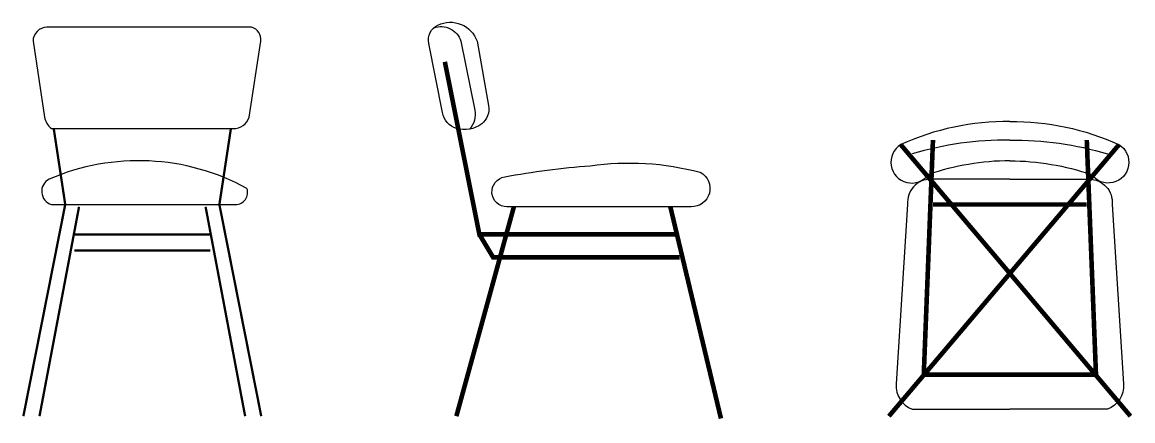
# Model space of a CAD drawing. Header units: millimetres. Extents: x 1930.85 to 1935.68, y 1210.76 to 1212.49.
import ezdxf

# ---------------------------------------------------------------- set-up
doc = ezdxf.new("R2010")
doc.units = ezdxf.units.MM

msp = doc.modelspace()

# ---------------------------------------------------------------- linework, layer by layer
for q in [(1934.7986, 1211.8088), (1935.4871, 1211.8088)]:
    msp.add_line((1935.1428, 1211.8088), q)
for points, format in [([(1932.7371, 1212.0288, -0.278613), (1932.6771, 1212.0988), (1932.6171, 1212.3988, -0.343108), (1932.6571, 1212.4788, -0.444602), (1932.8271, 1212.4088), (1932.8771, 1212.1288, -0.274326), (1932.8471, 1212.0488, -0.225561), (1932.7371, 1212.0288)], "xyb"), ([(1930.9771, 1212.0288), (1931.7671, 1212.0288, 0.320465), (1931.8371, 1212.0788), (1931.8871, 1212.4088, 0.386928), (1931.8471, 1212.4688), (1930.9571, 1212.4688, 0.414214), (1930.8971, 1212.4088), (1930.9471, 1212.0788, 0.197535), (1930.9771, 1212.0288, 0.642546)], "xyb"), ([(1932.6396, 1212.4671, -0.416817), (1932.7571, 1212.4088), (1932.8171, 1212.1088, -0.232923), (1932.7952, 1212.0266, 5.5686)], "xyb"), ([(1935.1428, 1212.0588, 0.110738), (1934.6686, 1211.9588, -0.703912)], "xyb"), ([(1935.1428, 1212.0588, -0.110738), (1935.6171, 1211.9588, 0.703912)], "xyb"), ([(1934.6686, 1211.9588, 1.213892), (1934.7886, 1211.8288)], "xyb"), ([(1935.1428, 1211.9788, 0.075326), (1934.7186, 1211.9188, 2.149766)], "xyb"), ([(1935.1428, 1211.9788, -0.075326), (1935.5671, 1211.9188, -2.149766)], "xyb"), ([(1935.6171, 1211.9588, -1.213892), (1935.4971, 1211.8288)], "xyb"), ([(1931.8271, 1211.7688, 0.230614), (1930.9671, 1211.8088, 0.677033), (1930.9771, 1211.6988, 0.358086)], "xyb"), ([(1933.6971, 1211.6888), (1932.9571, 1211.6888, -0.926031), (1932.9471, 1211.8188, -0.027822), (1933.319, 1211.8672, -0.100592), (1933.7971, 1211.8388, -0.796756), (1933.7571, 1211.6888), (1933.6971, 1211.6888)], "xyb"), ([(1935.1428, 1211.8889, 0.081374), (1934.7886, 1211.8288, 2.766777)], "xyb"), ([(1935.1428, 1211.8889, -0.081374), (1935.4971, 1211.8288, -2.766777)], "xyb"), ([(1930.9771, 1211.6988), (1931.7771, 1211.6988, 0.514618), (1931.8271, 1211.7688, -1.035772)], "xyb"), ([(1934.7986, 1211.8088, 0.44237), (1934.6986, 1211.6988), (1934.6486, 1210.9188, 0.326261), (1934.7186, 1210.8088), (1935.1428, 1210.8088, 0.434882)], "xyb"), ([(1935.4871, 1211.8088, -0.44237), (1935.5871, 1211.6988), (1935.6371, 1210.9188, -0.326261), (1935.5671, 1210.8088), (1935.1428, 1210.8088, -0.434882)], "xyb"), ([(1933.6209, 1211.572, 0.02, 0.02, 0), (1933.6209, 1211.572, 0, 0, 0)], "xyseb")]:
    msp.add_lwpolyline(points, format=format)
for points, const_width in [([(1932.6871, 1212.3188), (1932.8371, 1211.5688), (1933.6871, 1211.5688)], 0.02), ([(1930.9871, 1212.0288), (1931.0371, 1211.6988), (1930.8551, 1210.7788)], 0.01), ([(1931.7571, 1212.0288), (1931.7071, 1211.6988), (1931.889, 1210.7788)], 0.01), ([(1935.1428, 1211.3992), (1934.6686, 1211.9588)], 0.02), ([(1935.1428, 1210.9588), (1934.7686, 1210.9588), (1934.8086, 1211.9788)], 0.02), ([(1935.1428, 1210.9588), (1935.5171, 1210.9588), (1935.4771, 1211.9788)], 0.02), ([(1935.1428, 1211.3992), (1935.6171, 1211.9588)], 0.02), ([(1930.9252, 1210.7788), (1931.0971, 1211.6888)], 0.01), ([(1931.819, 1210.7788), (1931.6471, 1211.6888)], 0.01), ([(1932.7371, 1210.7788), (1932.9871, 1211.6888)], 0.02), ([(1933.8871, 1210.7688), (1933.6671, 1211.6888)], 0.02), ([(1935.1428, 1211.6988), (1934.8086, 1211.6988)], 0.02), ([(1935.1428, 1211.6988), (1935.4771, 1211.6988)], 0.02), ([(1931.0771, 1211.5688), (1931.6671, 1211.5688)], 0.01), ([(1933.7071, 1211.4688), (1932.8971, 1211.4688), (1932.8371, 1211.5688)], 0.02), ([(1931.0771, 1211.4988), (1931.6671, 1211.4988)], 0.01), ([(1934.6171, 1210.7788), (1935.1428, 1211.3992)], 0.02), ([(1935.6671, 1210.7788), (1935.1428, 1211.3992)], 0.02)]:
    msp.add_lwpolyline(points, dxfattribs=dict(const_width=const_width))

doc.saveas('drawing.dxf')
